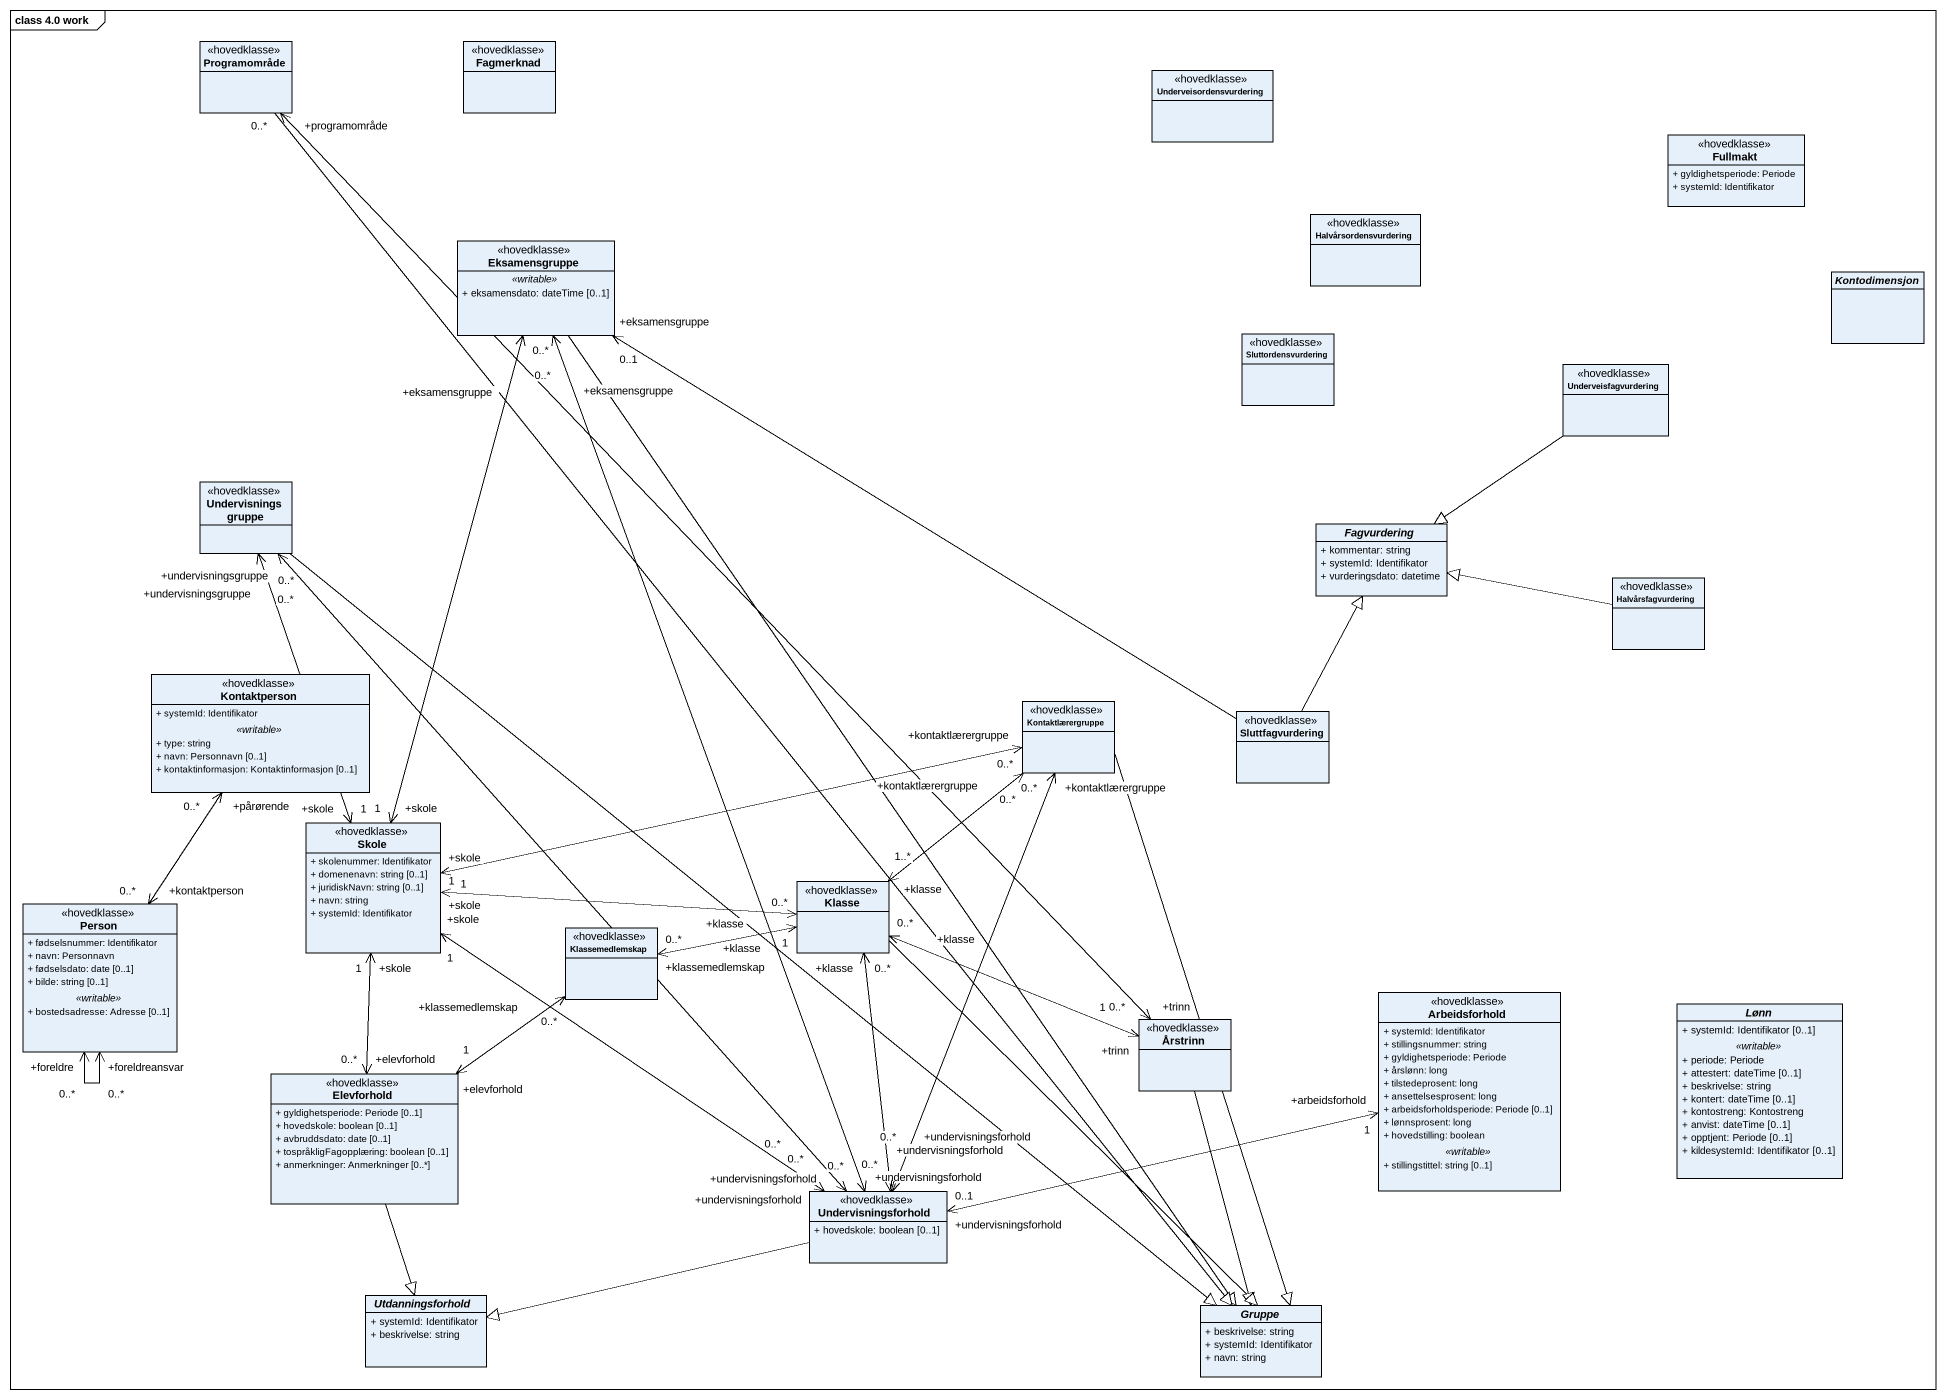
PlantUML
@startuml
mainframe class 4.0 work
hide circle
hide empty members
skinparam classAttributeIconSize 0
class Programområde <<hovedklasse>>
class Fagmerknad <<hovedklasse>>
class Underveisordensvurdering <<hovedklasse>>
class Fullmakt <<hovedklasse>> {
  + gyldighetsperiode: Periode
  + systemId: Identifikator
}
class Eksamensgruppe <<hovedklasse>> {
  .. <<writable>> ..
  + eksamensdato: dateTime [0..1]
}
class Halvårsordensvurdering <<hovedklasse>>
abstract class Kontodimensjon
class Sluttordensvurdering <<hovedklasse>>
class Underveisfagvurdering <<hovedklasse>>
class Undervisningsgruppe <<hovedklasse>>
abstract class Fagvurdering {
  + kommentar: string
  + systemId: Identifikator
  + vurderingsdato: datetime
}
class Halvårsfagvurdering <<hovedklasse>>
class Kontaktperson <<hovedklasse>> {
  + systemId: Identifikator
  .. <<writable>> ..
  + type: string
  + navn: Personnavn [0..1]
  + kontaktinformasjon: Kontaktinformasjon [0..1]
}
class Kontaktlærergruppe <<hovedklasse>>
class Sluttfagvurdering <<hovedklasse>>
class Skole <<hovedklasse>> {
  + skolenummer: Identifikator
  + domenenavn: string [0..1]
  + juridiskNavn: string [0..1]
  + navn: string
  + systemId: Identifikator
}
class Klasse <<hovedklasse>>
class "Person" as Person_ <<hovedklasse>> {
  + fødselsnummer: Identifikator
  + navn: Personnavn
  + fødselsdato: date [0..1]
  + bilde: string [0..1]
  .. <<writable>> ..
  + bostedsadresse: Adresse [0..1]
}
class Klassemedlemskap <<hovedklasse>>
class Arbeidsforhold <<hovedklasse>> {
  + systemId: Identifikator
  + stillingsnummer: string
  + gyldighetsperiode: Periode
  + årslønn: long
  + tilstedeprosent: long
  + ansettelsesprosent: long
  + arbeidsforholdsperiode: Periode [0..1]
  + lønnsprosent: long
  + hovedstilling: boolean
  .. <<writable>> ..
  + stillingstittel: string [0..1]
}
class Årstrinn <<hovedklasse>>
abstract class Lønn {
  + systemId: Identifikator [0..1]
  .. <<writable>> ..
  + periode: Periode
  + attestert: dateTime [0..1]
  + beskrivelse: string
  + kontert: dateTime [0..1]
  + kontostreng: Kontostreng
  + anvist: dateTime [0..1]
  + opptjent: Periode [0..1]
  + kildesystemId: Identifikator [0..1]
}
class Elevforhold <<hovedklasse>> {
  + gyldighetsperiode: Periode [0..1]
  + hovedskole: boolean [0..1]
  + avbruddsdato: date [0..1]
  + tospråkligFagopplæring: boolean [0..1]
  + anmerkninger: Anmerkninger [0..*]
}
class Undervisningsforhold <<hovedklasse>> {
  + hovedskole: boolean [0..1]
}
abstract class Utdanningsforhold {
  + systemId: Identifikator
  + beskrivelse: string
}
abstract class Gruppe {
  + beskrivelse: string
  + systemId: Identifikator
  + navn: string
}
Programområde "+programområde\n0..*" <--> "+trinn\n0..*" Årstrinn
Programområde --|> Gruppe
Eksamensgruppe "+eksamensgruppe\n0..*" <--> "+skole\n1" Skole
Eksamensgruppe "+eksamensgruppe\n0..*" <--> "+undervisningsforhold\n0..*" Undervisningsforhold
Eksamensgruppe --|> Gruppe
Underveisfagvurdering --|> Fagvurdering
Undervisningsgruppe "+undervisningsgruppe\n0..*" <--> "+skole\n1" Skole
Undervisningsgruppe "+undervisningsgruppe\n0..*" <--> "+undervisningsforhold\n0..*" Undervisningsforhold
Undervisningsgruppe --|> Gruppe
Halvårsfagvurdering -left-|> Fagvurdering
Kontaktperson "+pårørende\n0..*" <--> "+kontaktperson\n0..*" Person_
Kontaktlærergruppe "+kontaktlærergruppe\n0..*" <-left-> "+skole\n1" Skole
Kontaktlærergruppe "+kontaktlærergruppe\n0..*" <--> "+klasse\n1..*" Klasse
Kontaktlærergruppe "+kontaktlærergruppe\n0..*" <--> "+undervisningsforhold\n0..*" Undervisningsforhold
Kontaktlærergruppe --|> Gruppe
Sluttfagvurdering -up-> "+eksamensgruppe\n0..1" Eksamensgruppe
Sluttfagvurdering -up-|> Fagvurdering
Klasse "+klasse\n0..*" <-left-> "+skole\n1" Skole
Klasse "+klasse\n0..*" <-right-> "+trinn\n1" Årstrinn
Klasse "+klasse\n0..*" <--> "+undervisningsforhold\n0..*" Undervisningsforhold
Klasse --|> Gruppe
Person_ "+foreldre\n0..*" <--> "+foreldreansvar\n0..*" Person_
Klassemedlemskap "+klassemedlemskap\n0..*" <-right-> "+klasse\n1" Klasse
Klassemedlemskap "+klassemedlemskap\n0..*" <--> "+elevforhold\n1" Elevforhold
Årstrinn --|> Gruppe
Elevforhold "+elevforhold\n0..*" <-up-> "+skole\n1" Skole
Elevforhold --|> Utdanningsforhold
Undervisningsforhold "+undervisningsforhold\n0..*" <-up-> "+skole\n1" Skole
Undervisningsforhold "+undervisningsforhold\n0..1" <-right-> "+arbeidsforhold\n1" Arbeidsforhold
Undervisningsforhold -left-|> Utdanningsforhold
@enduml
